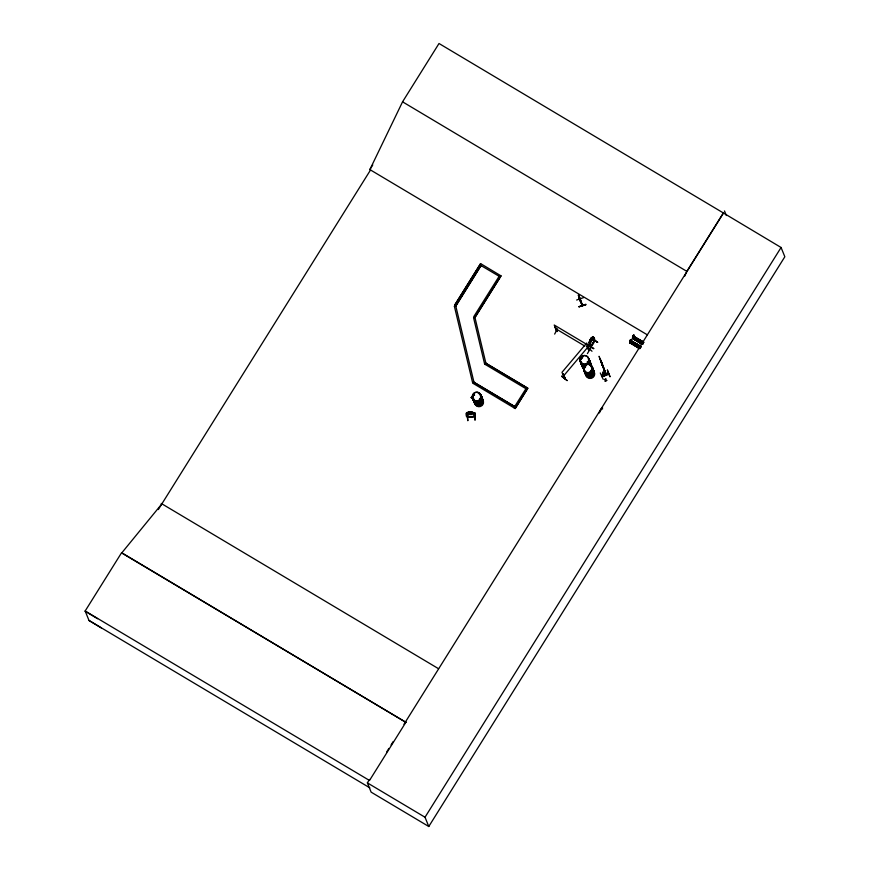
<?xml version="1.0" encoding="UTF-8"?>
<svg xmlns="http://www.w3.org/2000/svg" width="870" height="870" viewBox="0 0 870 870"><rect width="100%" height="100%" fill="white"/><g stroke="black" fill="none" stroke-linecap="round" stroke-linejoin="round"><path stroke-width="1.3" d="M588.729 349.947L589.229 350.208M630.848 342.095L630.38 341.475M633.382 337.658L632.784 337.527L633.262 336.962M632.892 337.799L632.914 337.179L633.686 337.462M591.241 346.053C591.883 345.325 588.392 341.899 589.762 342.378M579.888 298.791L582.204 305.348M582.585 305.457L580.573 301.194L581.029 301.705M636.394 345.586L637.318 345.216M636.383 345.553L637.188 346.042L637.308 345.194M639.091 341.116L640.059 341.519M474.563 395.121L474.237 394.556M480.088 398.525L479.544 398.623L480.305 398.438M580.888 358.222L581.606 357.548M581.693 358.69L581.149 357.94M582.041 358.07L581.236 358.766M585.293 366.205L585.151 367.086M585.684 366.498L585.39 367.26L584.477 366.955M588 361.735L587.217 361.822L587.989 361.931M591.285 370.152L591.437 370.065M590.154 343.574L593.188 337.777L589.512 343.693M565.011 377.841L564.586 378.298M588.577 349.425L588.936 348.881M629.945 340.801L630.435 339.659M631.392 339.768L631.598 341.519L630.685 342.823M632.62 337.223L632.577 336.342M634.045 335.2L634.284 337.212L633.458 338.571L632.99 337.864M590.676 346.293L591.306 346.021M593.992 341.094L594.243 340.431M629.826 341.812L630.021 340.344M629.967 342.617L638.602 348.196M639.787 348.696L630.032 342.443L640.135 348.152M641.288 343.9L632.512 338.223L642.669 344.107M632.653 338.31L642.832 343.846M589.371 341.66L589.044 342.584L592.774 336.603C599.604 340.007 584.531 354.275 594.221 341.149M640.07 341.551L639.243 340.909M603.889 372.371L605.129 375.231M604.835 374.687L605.737 374.992L604.639 372.077M473.226 394.752L474.096 394.273M474.509 395.1L473.552 395.469M581.606 357.809L580.91 358.396M584.607 366.194L584.379 366.835M468.267 417.013L466.146 413.25L466.798 413.196L468.245 416.697M632.718 336.255L633.469 335.2L632.794 336.092M684.646 276.268L686.908 271.277L723.351 212.954L439.013 43.5L402.56 101.823L369.913 169.498L370.587 169.9L158.318 509.559M629.728 343.008L630.141 342.334L640.048 348.261M632.414 338.713L632.729 338.158M593.644 348.761L587.685 344.77L593.818 348.478M565 378.015L564.412 378.287M589.207 349.098L587.587 345.292L589.033 350.49M589.262 349.24L586.674 343.041L561.987 372.327C569.306 389.88 558.91 364.758 565.065 377.982M580.388 299.443L578.463 295.289L578.909 295.8M580.573 301.194L582.324 305.566L582.03 304.761M630.478 341.214L630.304 342.16L630.587 341.475M629.793 342.845L639.983 348.413M630.576 341.268L630.021 341.91L630.761 342.878M632.512 338.223L642.582 344.248M633.371 338.528L634.197 337.168M638.439 342.008L639.689 339.974M636.883 346.967L638.123 344.922M639.57 342.66L640.82 340.627M640.57 343.248L641.81 341.214M642.941 341.866L641.69 343.867M556.572 331.252L555.158 327.272L557.279 331.339L556.604 330.785M556.441 331.111L557.148 331.546L555.702 327.599M557.463 328.816L554.647 334.091M591.48 338.734L597.657 342.247L592.47 339.256M587.065 346.575L587.75 346.695L587.065 346.575L588.642 349.936M593.96 341.018L592.557 337.386C593.46 335.82 595.656 341.247 594.025 341.149M594.34 341.171L593.101 336.962M594.34 340.409L591.002 346.586M587.402 353.601L591.1 347.424M597.625 342.28L592.688 339.017M101.311 627.922L89.001 620.473L85.162 611.012L121.604 552.7L406.062 722.426L405.387 722.024M372.773 164.93L369.87 169.585L647.258 334.787M454.39 306.305L455.804 306.088L473.987 382.376L472.584 382.593L454.39 306.305L455.749 305.979L481.056 265.491L455.804 306.088L454.564 305.272L480.599 263.61L501.022 275.866L474.987 317.528L473.574 317.746L484.536 363.649L485.906 363.312L527.829 388.303L515.181 408.541L473.204 383.442L473.943 382.256L514.681 406.54L473.943 382.256M454.608 305.381L480.599 263.61M515.181 408.541L527.785 388.183L485.851 363.203L485.166 364.497L485.906 363.312L474.933 317.409L501.022 275.866M473.987 382.376L473.204 383.442M589.969 339.931L591.285 337.973L589.969 339.931L589.99 342.334L591.926 339.844L592.046 337.636L591.361 338.474M589.131 342.965L592.883 336.994M723.351 212.954L781.075 247.493L784.838 256.759L428.779 826.5L371.131 792.146L367.368 782.869L369.522 779.433M386.737 751.876L388.89 748.428M391.043 744.992L393.196 741.544M403.963 724.318L723.427 213.128M602.475 407.421L599.202 412.924L599.637 412.097M405.953 722.154L369.5 780.477L85.162 611.012M602.529 407.508L601.659 408.9L601.507 408.356M428.779 826.5L425.017 817.234L781.075 247.493M561.629 376.264L567.229 380.636L561.65 376.221M632.555 338.474L642.473 344.389M472.53 412.695L473.193 412.891L472.53 412.695C478.859 419.405 469.006 415.131 468.375 416.893M467.647 416.958L474.672 416.349M471.17 397.427L472.519 397.405L471.17 397.427L473.106 396.035M472.171 398.134L471.464 398.166L472.279 397.09M471.703 398.482L472.519 397.405M601.583 408.856L602.268 408.008L602.616 408.867M404.224 721.328L121.713 552.972L161.896 503.839M590.958 345.988L589.555 342.247M473.53 394.719L474.313 394.654M481.404 401.603L480.751 401.516M584.466 366.313L585.075 365.976A4.567 4.459 -22.1 0 0 585.216 372.577A4.567 4.459 -22.1 0 0 591.915 371.881A4.567 4.459 -22.1 0 0 590.676 365.411A4.502 4.404 -22.1 0 1 591.817 371.729A4.567 4.459 -22.1 0 1 585.216 372.577A4.567 4.459 -22.1 0 1 585.162 366.031L585.423 366.074M584.749 366.313L585.434 366.466M591.382 370.424L590.817 370.489M633.512 335.483L634.121 335.124M631.359 339.507L630.826 339.789L631.435 339.43M587.783 345.444L587.174 345.792M588.675 349.501L589.012 349.033M592.002 351.241L587.62 347.25M563.499 376.036L588.174 346.749M602.997 373.915L602.595 372.088L603.367 373.785M633.708 335.254L633.882 335.689M604.008 372.251L604.269 372.904L604.563 372.11M604.944 374.568L605.085 375.111M605.64 374.97C606.118 373.872 603.421 370.185 604.128 372.969M473.519 413.62L466.45 414.109L467.44 414.566M473.508 413.522L471.257 414.163L470.333 411.912L467.212 412.782L468.876 413.902L472.105 413.272L471.757 412.423L470.518 412.369M471.399 397.742L472.714 397.166M605.574 372.132L604.965 371.697M605.542 372.719L601.039 360.626M600.278 372.947L603.225 379.374M599.256 356.754L599.31 357.113M600.246 359.267L599.908 358.451M603.573 367.923L600.213 359.136L600.42 359.941M605.248 372.73L600.659 360.571M601.094 361.637L602.888 366.498M603.649 368.38L604.28 369.967M604.204 369.75L604.443 370.348M604.585 371.936L603.834 372.229L605.009 375.144M601.659 375.383L608.358 372.719M608.772 373.752L602.116 376.536L608.793 373.806M602.214 376.808L608.935 374.176M610.033 376.688L607.445 370.12M590.175 343.509L589.458 343.759L589.023 342.476M576.636 300.03L583.455 297.66M579.018 306.686L585.967 304.674L579.061 306.795M579.029 306.729L585.804 304.239M578.311 295.071L580.203 299.661M578.485 295.604L581.084 302.858L578.876 296.268M579.561 298.595L578.898 296.605M579.007 297.094L579.594 298.551M556.517 331.122L557.279 331.339L556.691 330.97M588.696 350.077L587.196 346.369M466.755 412.663C463.906 419.405 471.54 416.915 474.618 416.643M609.924 376.645L607.347 370.076M467.788 420.591L467.049 414.751M590.937 346.63L589.088 342.519M584.901 366.031L585.26 366.009A4.502 4.404 -22.1 0 0 585.238 372.469A4.502 4.404 -22.1 0 0 591.817 371.729A4.567 4.459 -22.1 0 0 590.654 365.356M585.162 367.118L584.564 366.738M473.389 394.882L473.998 395.382M474.9 412.902L475.02 419.992L474.889 412.902M468.734 413.544L470.931 413.37M467.397 414.479L469.017 414.348L468.136 412.086M604.182 372.838L604.867 372.664L604.563 371.903M605.531 372.871L599.06 356.298M472.171 412.228L473.019 412.315L474.77 416.589M580.366 299.291L578.691 295.202M556.659 330.915L554.233 325.021L586.826 344.444L589.316 350.436M633.817 336.375L643.822 342.193L633.654 336.342M633.556 336.505L643.659 342.465M633.577 336.777L643.572 342.595M633.469 336.897L643.485 342.704M633.382 337.092L643.419 342.856M632.773 336.897L632.468 337.843M632.718 338.147L642.745 343.954M631.283 340.039L631.511 341.464M631.131 340.681L641.136 346.499L630.967 340.648M630.87 340.801L640.972 346.76M630.891 341.073L640.885 346.902M630.783 341.192L640.798 347.01M630.696 341.399L640.733 347.163M629.728 342.682L639.896 348.544M555.027 327.479L555.571 327.805M402.56 101.823L686.985 271.451M592.774 336.603L593.231 337.897M592.318 337.081L589.414 341.714M555.745 328.729L584.847 346.064M600.376 410.77L600.246 410.259M485.123 364.378L525.861 388.662M161.222 503.436L438.567 668.725M367.368 782.869L425.017 817.234M89.001 620.473L369.848 787.85M85.271 611.284L97.581 618.733M601.387 362.921L601.692 363.714M724.471 210.931L726.341 215.532M639.124 345.51L637.873 347.521M634.741 337.288L633.686 339.006M637.003 344.27L635.742 346.271M632.055 341.584L631 343.302M578.822 296.637L579.453 298.182M579.474 298.475L580.17 300.215M580.584 301.553L581.182 302.814M608.456 372.969L601.79 375.731M599.713 358.168L600.333 359.712M600.583 360.593L601.116 361.702M601.638 363.051L601.909 363.725M602.323 364.78L602.595 365.454L600.496 359.832M603.9 368.793L604.509 370.326M591.219 337.941L591.774 339.485L590.61 341.334L590.023 339.876M604.509 372.588L604.411 372.327M604.324 372.664L604.193 372.327M601.224 408.813L600.485 410.009M563.325 374.078L564.75 377.819M500.228 276.932L479.914 264.904M499.097 276.334L473.748 316.702L474.933 317.409M526.644 387.596L513.952 407.715M485.906 363.312L484.536 363.649M469.974 412.01L468.56 412.13M604.019 369.369L604.356 369.946M604.965 372.034L606.086 374.872L605.041 372.219M603.813 368.565L604.182 369.511M601.801 363.747L602.029 364.584M604.596 371.099L605.205 372.643M602.953 366.672L604.759 371.523M601.692 363.693L603.649 368.456M584.422 366.803L584.444 366.999A4.47 4.372 -22.1 0 1 581.171 362.779M580.203 298.834L582.53 305.413M579.844 298.878L580.083 299.552M580.04 299.769L580.551 301.314L580.312 300.585M578.724 296.235L579.039 297.181M474.487 412.858L475.02 419.992M467.386 414.653L467.842 420.612M480.294 395.785A4.47 4.372 -22.1 0 1 481.915 401.472A4.47 4.372 -22.1 0 1 476.281 403.647A4.47 4.372 -22.1 0 1 473.671 398.34M480.229 395.632A4.47 4.372 -22.1 0 1 479.979 403.234A4.47 4.372 -22.1 0 1 473.421 399.33M478.424 393.218A4.567 4.459 -22.1 0 1 481.469 398.754A4.567 4.459 -22.1 0 1 475.792 401.82A4.567 4.459 -22.1 0 1 472.758 396.285A4.502 4.404 -22.1 0 0 475.401 401.527A4.502 4.404 -22.1 0 0 481.066 399.341A4.502 4.404 -22.1 0 0 479.435 393.621M478.435 393.327A4.502 4.404 -22.1 0 1 481.425 398.797A4.502 4.404 -22.1 0 1 475.836 401.82A4.567 4.459 -22.1 0 1 472.736 396.231M472.845 396.361A4.502 4.404 -22.1 0 0 475.836 401.82A4.567 4.459 -22.1 0 0 481.447 398.699A4.567 4.459 -22.1 0 0 478.413 393.164M480.751 395.361A4.502 4.404 -22.1 0 1 479.065 402.538A4.502 4.404 -22.1 0 1 472.997 398.351M480.827 395.535A4.502 4.404 -22.1 0 1 479.131 402.712A4.502 4.404 -22.1 0 1 473.062 398.525M482.687 399.373A4.502 4.404 -22.1 0 1 479.174 405.909A4.502 4.404 -22.1 0 1 474.444 400.298M481.099 397.731A4.502 4.404 -22.1 0 1 482.013 398.449M481.11 397.612A4.567 4.459 -22.1 0 1 482.774 403.419A4.567 4.459 -22.1 0 1 477.021 405.637A4.567 4.459 -22.1 0 1 474.357 400.222M481.414 398.547A4.47 4.372 -22.1 0 1 481.654 405.844A4.47 4.372 -22.1 0 1 474.715 403.375M480.675 396.546A4.567 4.459 -22.1 0 1 480.425 404.3A4.567 4.459 -22.1 0 1 473.726 400.309M480.686 396.709A4.502 4.404 -22.1 0 1 480.436 404.354A4.502 4.404 -22.1 0 1 473.835 400.417M481.936 398.275A4.502 4.404 -22.1 0 1 479.685 405.627A4.502 4.404 -22.1 0 1 474.367 400.135M591.567 366.237A4.502 4.404 -22.1 0 1 591.361 372.48A4.502 4.404 -22.1 0 1 585.021 372.382A4.502 4.404 -22.1 0 1 585.227 366.129M591.915 367.086A4.502 4.404 -22.1 0 1 590.763 374.024A4.502 4.404 -22.1 0 1 584.27 371.229M592.285 368.075A4.47 4.372 -22.1 0 1 590.61 375.209A4.47 4.372 -22.1 0 1 584.575 371.055M592.002 367.162A4.567 4.459 -22.1 0 1 590.295 374.437A4.567 4.459 -22.1 0 1 584.14 370.196M592.35 368.228A4.47 4.372 -22.1 0 1 590.676 375.361A4.47 4.372 -22.1 0 1 584.64 371.207M591.981 367.26A4.502 4.404 -22.1 0 1 590.828 374.198A4.502 4.404 -22.1 0 1 584.346 371.403M592.568 370.283A4.47 4.372 -22.1 0 1 594.199 375.971A4.47 4.372 -22.1 0 1 588.566 378.146A4.47 4.372 -22.1 0 1 585.956 372.838M591.839 368.271A4.567 4.459 -22.1 0 1 593.492 374.067A4.567 4.459 -22.1 0 1 587.739 376.297A4.567 4.459 -22.1 0 1 585.075 370.881A4.502 4.404 -22.1 0 0 587.739 376.177A4.502 4.404 -22.1 0 0 593.416 373.98A4.502 4.404 -22.1 0 0 591.774 368.26M593.101 370A4.502 4.404 -22.1 0 1 591.404 377.188A4.502 4.404 -22.1 0 1 585.336 373.002M593.166 370.174A4.502 4.404 -22.1 0 1 591.48 377.352A4.502 4.404 -22.1 0 1 585.412 373.176A4.567 4.459 -22.1 0 0 591.48 377.352A4.567 4.459 -22.1 0 0 593.188 370.076M588.762 358.788A4.481 4.383 -22.1 0 1 583.117 364.084A4.481 4.383 -22.1 0 1 581.356 356.689A4.481 4.383 -22.1 0 1 588.762 358.788A4.502 4.404 -22.1 0 1 587.892 364.051A4.567 4.459 -22.1 0 0 588.816 358.647A4.502 4.404 -22.1 0 1 587.826 363.877M586.869 364.573A4.502 4.404 -22.1 0 1 585.782 364.987M584.607 365.128A4.502 4.404 -22.1 0 1 582.639 356.841M580.529 359.669A4.502 4.404 -22.1 0 0 584.683 365.291A4.567 4.459 -22.1 0 1 582.65 356.907M581.019 358.603A4.502 4.404 -22.1 0 1 582.704 357.015M586.946 364.737A4.567 4.459 -22.1 0 1 585.836 365.161M588.446 358.657A4.502 4.404 -22.1 0 1 588.979 363.997A4.567 4.459 -22.1 0 0 588.511 358.679A4.567 4.459 -22.1 0 1 589.077 364.149M583.868 365.976A4.502 4.404 -22.1 0 1 580.801 362.801M588.511 358.831A4.502 4.404 -22.1 0 1 589.534 363.116M583.944 366.15A4.502 4.404 -22.1 0 1 580.758 361.833M588.816 359.647A4.47 4.372 -22.1 0 1 589.349 364.954M584.27 366.922A4.47 4.372 -22.1 0 1 581.106 362.627M580.649 361.713A4.567 4.459 -22.1 0 0 583.879 366.096A4.567 4.459 -22.1 0 1 580.79 362.931M589.099 361.855A4.47 4.372 -22.1 0 1 591.013 366.825M584.401 369.38A4.47 4.372 -22.1 0 1 582.476 364.41M590.338 364.965A4.567 4.459 -22.1 0 0 588.381 359.897A4.502 4.404 -22.1 0 1 590.23 364.834M581.628 362.507A4.567 4.459 -22.1 0 0 584.673 368.043A4.502 4.404 -22.1 0 1 581.53 363.725M588.381 360.006A4.502 4.404 -22.1 0 1 590.306 365.008M584.64 367.869A4.502 4.404 -22.1 0 1 581.649 362.409M589.632 361.572A4.502 4.404 -22.1 0 1 590.654 365.857M583.987 368.434A4.502 4.404 -22.1 0 1 581.867 364.573M589.719 361.648A4.567 4.459 -22.1 0 1 590.752 365.987M583.998 368.597A4.567 4.459 -22.1 0 1 581.856 364.682M588.881 359.799A4.47 4.372 -22.1 0 1 589.414 365.106M604.509 379.603L606.172 378.994L604.574 379.527M605.085 381.06L606.749 380.462L605.085 381.06M640.244 346.129L639.015 348.207L640.244 346.129M580.344 300.661L580.605 301.618L580.344 300.65M472.192 412.195L466.668 412.63L472.192 412.217M475.422 400.776A4.481 4.383 -22.1 0 0 481.066 395.48A4.481 4.383 -22.1 0 0 473.661 393.392A4.481 4.383 -22.1 0 0 475.422 400.776M475.466 400.852A4.47 4.372 -22.1 0 0 481.099 395.567A4.47 4.372 -22.1 0 0 473.704 393.479A4.47 4.372 -22.1 0 0 475.466 400.852M479.131 402.712A4.567 4.459 -22.1 0 0 480.849 395.426A4.567 4.459 -22.1 0 1 479.109 402.658A4.567 4.459 -22.1 0 1 472.954 398.416A4.567 4.459 -22.1 0 0 479.131 402.712M586.587 372.512A4.481 4.383 -22.1 0 0 592.231 367.216A4.481 4.383 -22.1 0 0 584.825 365.117A4.481 4.383 -22.1 0 0 586.587 372.512M586.619 372.588A4.47 4.372 -22.1 0 0 592.252 367.303A4.47 4.372 -22.1 0 0 584.868 365.215A4.47 4.372 -22.1 0 0 586.619 372.588M583.15 364.16A4.47 4.372 -22.1 0 0 588.783 358.875A4.47 4.372 -22.1 0 0 581.388 356.787A4.47 4.372 -22.1 0 0 583.15 364.16"/></g></svg>
